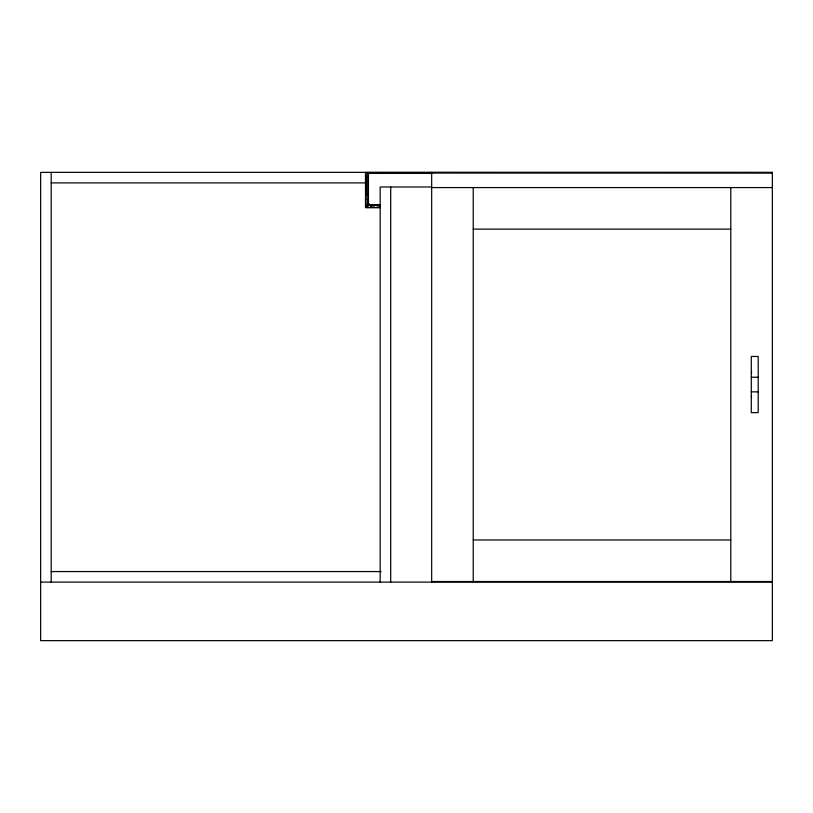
<?xml version="1.0" encoding="UTF-8"?>
<svg xmlns="http://www.w3.org/2000/svg" width="813" height="813" viewBox="0 0 813 813"><rect width="100%" height="100%" fill="white"/><g stroke="black" fill="none" stroke-linecap="round" stroke-linejoin="round"><path stroke-width="1.22" d="M751.293 391.866L751.293 356.45L758.204 356.45L758.204 412.648L751.293 412.648L751.293 391.866L758.204 391.866M751.497 373.187L751.639 371.998M772.35 172.569L365.504 172.498L365.504 207.62L380.372 207.62M367.862 172.722L431.673 172.722M431.673 172.945L772.35 172.945M366.094 173.088L431.673 173.088M365.504 176.014L366.094 176.014M51.189 182.895L365.891 182.895M431.673 186.99L380.159 186.99L380.159 582.108M431.673 187.579L772.35 187.579M365.504 189.48L366.094 189.48M366.094 194.165L367.852 194.165M366.094 194.744L367.852 194.744M365.504 199.429L366.094 199.429M380.372 204.693L365.982 204.693L365.982 172.498M367.862 205.283L380.372 205.283M365.525 207.478L380.159 207.478M473.227 229.134L730.785 229.134M751.293 377.232L758.204 377.232M473.227 539.964L730.785 539.964M51.189 571.569L381.124 571.569M431.673 581.519L772.35 581.519M40.65 582.108L772.35 582.108M379.559 204.693L380.138 205.283M751.405 395.779L751.527 396.896M730.785 187.579L730.785 581.519M473.227 187.579L473.227 581.519M431.673 172.366L431.673 582.108M390.697 186.99L390.697 582.108M379.559 205.283L379.559 207.041L377.212 207.041L377.212 207.62M374.285 207.62L374.285 207.041L371.358 207.041L371.358 205.283M370.779 205.283L370.779 207.62M367.862 207.62L367.862 172.498L368.431 173.088L368.431 202.356A2.337 2.337 0 0 0 370.779 204.693M51.189 172.356L51.189 582.108M370.189 205.283A2.337 2.337 0 0 1 367.852 202.945M772.35 172.356L40.65 172.356L40.65 640.644L772.35 640.644L772.35 172.356M365.84 176.096L365.738 193.504L365.84 176.096M367.486 205.872L366.043 205.872L366.043 206.451L367.486 206.451L367.486 205.872"/></g></svg>
